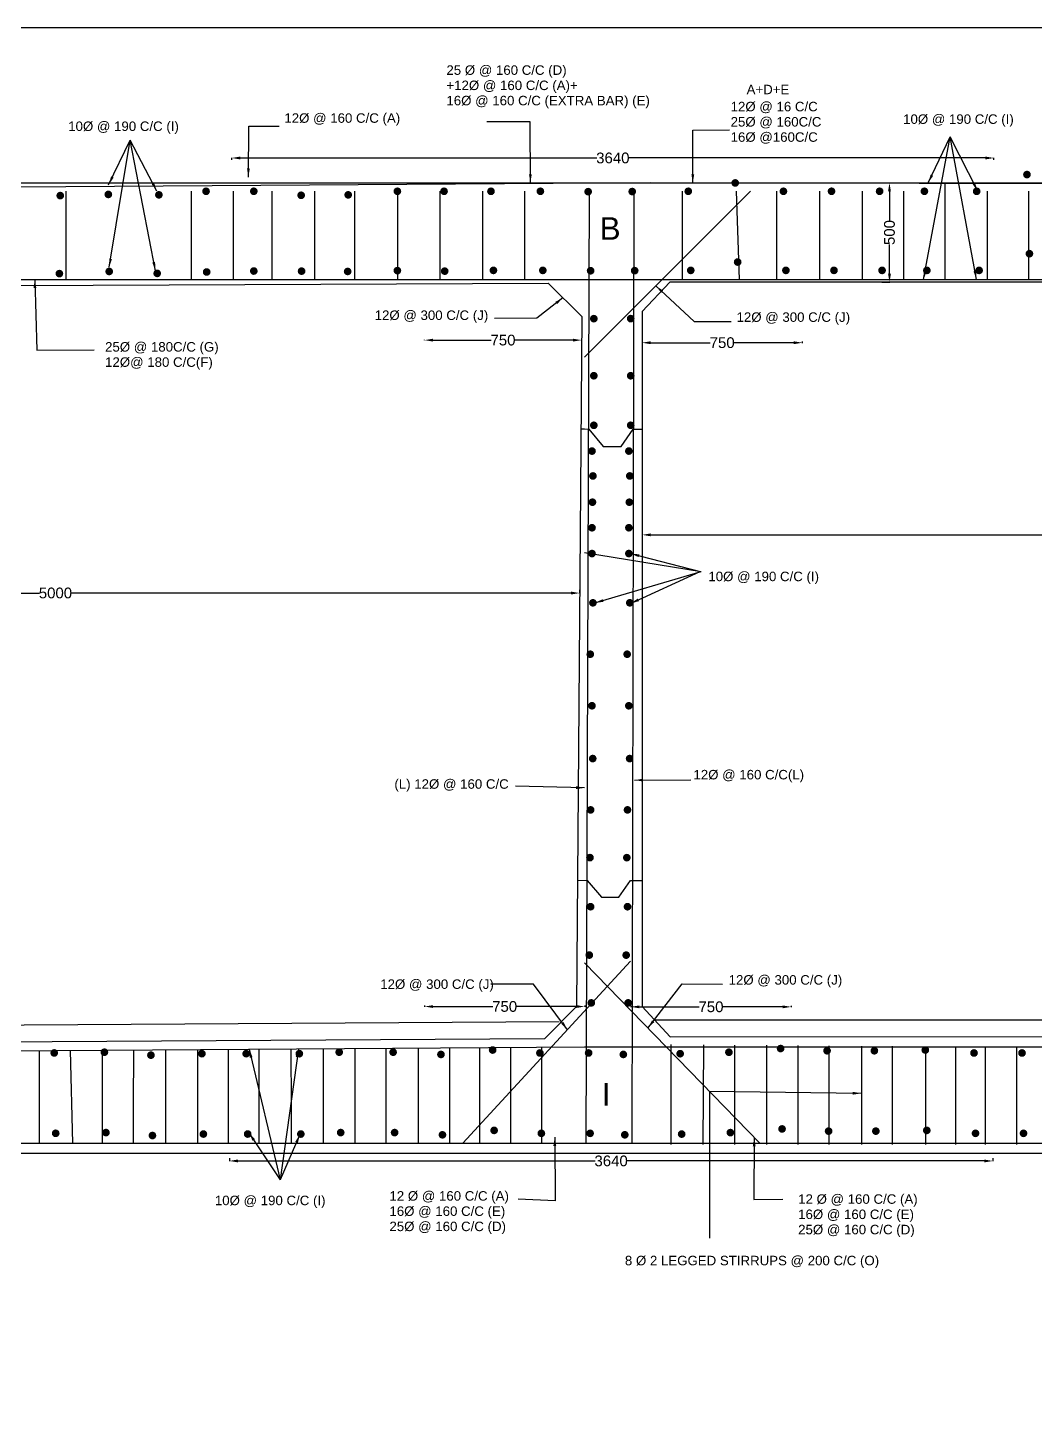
# Model space of a CAD drawing. Header units: metres. Extents: x 5124 to 2275406, y 2311 to 13259777.
# Drawn here: x 2252887 to 2257589, y 13253281 to 13259769 of the extents above; entities that cross this region are included whole.
import ezdxf

# ---------------------------------------------------------------- set-up
doc = ezdxf.new("R2010")
doc.units = ezdxf.units.M
doc.header["$MEASUREMENT"] = 0
doc.layers.add('TEXT', color=7, linetype='Continuous')
doc.styles.get("Standard").update_dxf_attribs({"font": 'arial.ttf'})
doc.dimstyles.new('ISO-25', dxfattribs={"dimtxt": 50, "dimasz": 40, "dimexe": 1.25, "dimexo": 0.625, "dimtad": 0, "dimlfac": 100, "dimtxsty": 'Standard', "dimcen": 0, "dimadec": 0, "dimazin": 0, "dimtfac": 1, "dimtmove": 0, "dimatfit": 3, "dimfxl": 1, "dimarcsym": 0})

# ---------------------------------------------------------------- blocks, each defined once
blk = doc.blocks.new('*D14')
at = {"color": 0, "lineweight": -2, "transparency": 16777216}
for p, q in [((2256873.1, 13259045.6), (2256910.2, 13259045.6)), ((2256909, 13259005.6), (2256909, 13258869.4)), ((2256909, 13258621.5), (2256909, 13258757.8)), ((2256873.1, 13258581.5), (2256910.2, 13258581.5))]:
    blk.add_line(p, q, dxfattribs=at)
at = {"color": 0, "transparency": 16777216}
for points in [[(2256902.3, 13259005.6), (2256915.7, 13259005.6), (2256909, 13259045.6)], [(2256902.3, 13258621.5), (2256915.7, 13258621.5), (2256909, 13258581.5)]]:
    blk.add_solid(points, dxfattribs=at)
at = {"layer": 'Defpoints', "color": 0, "transparency": 16777216}
for p in [(2256872.5, 13259045.6), (2256909, 13259045.6), (2256872.5, 13258581.5)]:
    blk.add_point(p, dxfattribs=at)
at = {"color": 0, "transparency": 16777216, "insert": (2256909, 13258813.6), "char_height": 50, "attachment_point": 5, "rotation": 90}
blk.add_mtext('500', dxfattribs=at)
blk = doc.blocks.new('*D18')
at = {"color": 0, "lineweight": -2, "transparency": 16777216}
for p, q in [((2253839, 13259153.1), (2253839, 13259162.8)), ((2253879, 13259161.5), (2255542.6, 13259161.5)), ((2257356.5, 13259161.5), (2255692.9, 13259161.5)), ((2257396.5, 13259153.1), (2257396.5, 13259162.8))]:
    blk.add_line(p, q, dxfattribs=at)
at = {"color": 0, "transparency": 16777216}
for points in [[(2253879, 13259168.2), (2253879, 13259154.8), (2253839, 13259161.5)], [(2257356.5, 13259168.2), (2257356.5, 13259154.8), (2257396.5, 13259161.5)]]:
    blk.add_solid(points, dxfattribs=at)
at = {"layer": 'Defpoints', "color": 0, "transparency": 16777216}
for p in [(2253839, 13259152.5), (2257396.5, 13259161.5), (2257396.5, 13259152.5)]:
    blk.add_point(p, dxfattribs=at)
at = {"color": 0, "transparency": 16777216, "insert": (2255617.8, 13259161.5), "char_height": 50, "attachment_point": 5}
blk.add_mtext('3640', dxfattribs=at)
blk = doc.blocks.new('*D27')
at = {"color": 0, "lineweight": -2, "transparency": 16777216}
for p, q in [((2253828, 13254494.4), (2253828, 13254480.2)), ((2253868, 13254481.5), (2255534.6, 13254481.5)), ((2257351.5, 13254481.5), (2255684.9, 13254481.5)), ((2257391.5, 13254494.4), (2257391.5, 13254480.2))]:
    blk.add_line(p, q, dxfattribs=at)
at = {"color": 0, "transparency": 16777216}
for points in [[(2253868, 13254488.2), (2253868, 13254474.8), (2253828, 13254481.5)], [(2257351.5, 13254488.2), (2257351.5, 13254474.8), (2257391.5, 13254481.5)]]:
    blk.add_solid(points, dxfattribs=at)
at = {"layer": 'Defpoints', "color": 0, "transparency": 16777216}
for p in [(2253828, 13254495), (2253828, 13254481.5), (2257391.5, 13254495)]:
    blk.add_point(p, dxfattribs=at)
at = {"color": 0, "transparency": 16777216, "insert": (2255609.8, 13254481.5), "char_height": 50, "attachment_point": 5}
blk.add_mtext('3640', dxfattribs=at)
blk = doc.blocks.new('*D28')
at = {"color": 0, "lineweight": -2, "transparency": 16777216}
for p, q in [((2250569.6, 13257146.9), (2250569.6, 13257130.2)), ((2250609.6, 13257131.5), (2252941, 13257131.5)), ((2255422.8, 13257131.5), (2253091.4, 13257131.5)), ((2255462.8, 13257146.3), (2255462.8, 13257130.2))]:
    blk.add_line(p, q, dxfattribs=at)
at = {"color": 0, "transparency": 16777216}
for points in [[(2250609.6, 13257138.2), (2250609.6, 13257124.8), (2250569.6, 13257131.5)], [(2255422.8, 13257138.2), (2255422.8, 13257124.8), (2255462.8, 13257131.5)]]:
    blk.add_solid(points, dxfattribs=at)
at = {"layer": 'Defpoints', "color": 0, "transparency": 16777216}
for p in [(2250569.6, 13257147.5), (2250569.6, 13257131.5), (2255462.8, 13257146.9)]:
    blk.add_point(p, dxfattribs=at)
at = {"color": 0, "transparency": 16777216, "insert": (2253016.2, 13257131.5), "char_height": 50, "attachment_point": 5}
blk.add_mtext('5000', dxfattribs=at)
blk = doc.blocks.new('*D30')
at = {"color": 0, "lineweight": -2, "transparency": 16777216}
for p, q in [((2254738.5, 13258311.6), (2254738.5, 13258312.8)), ((2254778.5, 13258311.5), (2255049.5, 13258311.5)), ((2255431.7, 13258311.5), (2255160.6, 13258311.5)), ((2255471.7, 13258311.6), (2255471.7, 13258312.8))]:
    blk.add_line(p, q, dxfattribs=at)
at = {"color": 0, "transparency": 16777216}
for points in [[(2254778.5, 13258318.2), (2254778.5, 13258304.8), (2254738.5, 13258311.5)], [(2255431.7, 13258318.2), (2255431.7, 13258304.8), (2255471.7, 13258311.5)]]:
    blk.add_solid(points, dxfattribs=at)
at = {"layer": 'Defpoints', "color": 0, "transparency": 16777216}
for p in [(2254738.5, 13258311.5), (2254738.5, 13258311), (2255471.7, 13258311)]:
    blk.add_point(p, dxfattribs=at)
at = {"color": 0, "transparency": 16777216, "insert": (2255105.1, 13258311.5), "char_height": 50, "attachment_point": 5}
blk.add_mtext('750', dxfattribs=at)
blk = doc.blocks.new('*D31')
at = {"color": 0, "lineweight": -2, "transparency": 16777216}
for p, q in [((2255754.3, 13258304.9), (2255754.3, 13258298.2)), ((2255794.3, 13258299.5), (2256072.6, 13258299.5)), ((2256462, 13258299.5), (2256183.7, 13258299.5)), ((2256502, 13258304.9), (2256502, 13258298.2))]:
    blk.add_line(p, q, dxfattribs=at)
at = {"color": 0, "transparency": 16777216}
for points in [[(2255794.3, 13258306.2), (2255794.3, 13258292.8), (2255754.3, 13258299.5)], [(2256462, 13258306.2), (2256462, 13258292.8), (2256502, 13258299.5)]]:
    blk.add_solid(points, dxfattribs=at)
at = {"layer": 'Defpoints', "color": 0, "transparency": 16777216}
for p in [(2255754.3, 13258305.5), (2255754.3, 13258299.5), (2256502, 13258305.5)]:
    blk.add_point(p, dxfattribs=at)
at = {"color": 0, "transparency": 16777216, "insert": (2256128.1, 13258299.5), "char_height": 50, "attachment_point": 5}
blk.add_mtext('750', dxfattribs=at)
blk = doc.blocks.new('*D42')
at = {"color": 0, "lineweight": -2, "transparency": 16777216}
for p, q in [((2255754.3, 13257462.4), (2255754.3, 13257401.8)), ((2260631.8, 13257462.4), (2260631.8, 13257401.8)), ((2255794.3, 13257403), (2258117.8, 13257403)), ((2260591.8, 13257403), (2258268.2, 13257403))]:
    blk.add_line(p, q, dxfattribs=at)
at = {"color": 0, "transparency": 16777216}
for points in [[(2255794.3, 13257409.7), (2255794.3, 13257396.3), (2255754.3, 13257403)], [(2260591.8, 13257409.7), (2260591.8, 13257396.3), (2260631.8, 13257403)]]:
    blk.add_solid(points, dxfattribs=at)
at = {"layer": 'Defpoints', "color": 0, "transparency": 16777216}
for p in [(2255754.3, 13257463), (2260631.8, 13257463), (2260631.8, 13257403)]:
    blk.add_point(p, dxfattribs=at)
at = {"color": 0, "transparency": 16777216, "insert": (2258193, 13257403), "char_height": 50, "attachment_point": 5}
blk.add_mtext('5000', dxfattribs=at)
blk = doc.blocks.new('*D46')
at = {"color": 0, "lineweight": -2, "transparency": 16777216}
for p, q in [((2255702.1, 13255205.9), (2255702.1, 13255199.2)), ((2255742.1, 13255200.5), (2256020.4, 13255200.5)), ((2256409.8, 13255200.5), (2256131.5, 13255200.5)), ((2256449.8, 13255205.9), (2256449.8, 13255199.2))]:
    blk.add_line(p, q, dxfattribs=at)
at = {"color": 0, "transparency": 16777216}
for points in [[(2255742.1, 13255207.2), (2255742.1, 13255193.8), (2255702.1, 13255200.5)], [(2256409.8, 13255207.2), (2256409.8, 13255193.8), (2256449.8, 13255200.5)]]:
    blk.add_solid(points, dxfattribs=at)
at = {"layer": 'Defpoints', "color": 0, "transparency": 16777216}
for p in [(2255702.1, 13255206.5), (2255702.1, 13255200.5), (2256449.8, 13255206.5)]:
    blk.add_point(p, dxfattribs=at)
at = {"color": 0, "transparency": 16777216, "insert": (2256075.9, 13255200.5), "char_height": 50, "attachment_point": 5}
blk.add_mtext('750', dxfattribs=at)
blk = doc.blocks.new('*D47')
at = {"color": 0, "lineweight": -2, "transparency": 16777216}
for p, q in [((2254739.1, 13255207.4), (2254739.1, 13255200.8)), ((2254779.1, 13255202), (2255057.4, 13255202)), ((2255446.8, 13255202), (2255168.5, 13255202)), ((2255486.8, 13255207.4), (2255486.8, 13255200.8))]:
    blk.add_line(p, q, dxfattribs=at)
at = {"color": 0, "transparency": 16777216}
for points in [[(2254779.1, 13255208.7), (2254779.1, 13255195.3), (2254739.1, 13255202)], [(2255446.8, 13255208.7), (2255446.8, 13255195.3), (2255486.8, 13255202)]]:
    blk.add_solid(points, dxfattribs=at)
at = {"layer": 'Defpoints', "color": 0, "transparency": 16777216}
for p in [(2254739.1, 13255208), (2254739.1, 13255202), (2255486.8, 13255208)]:
    blk.add_point(p, dxfattribs=at)
at = {"color": 0, "transparency": 16777216, "insert": (2255112.9, 13255202), "char_height": 50, "attachment_point": 5}
blk.add_mtext('750', dxfattribs=at)

msp = doc.modelspace()

# ---------------------------------------------------------------- hatches: boundary and pattern name
h = msp.add_hatch(color=256)
edge = h.paths.add_edge_path()
edge.add_arc((2256188.90838, 13259045.01665), 18.02776, 0, 360)
h = msp.add_hatch(color=256)
edge = h.paths.add_edge_path()
edge.add_arc((2257550.64388, 13259084.11693), 18.02776, 0, 360)
h = msp.add_hatch(color=256)
edge = h.paths.add_edge_path()
edge.add_arc((2253038.5, 13258986), 18.02776, 0, 360)
h = msp.add_hatch(color=256)
edge = h.paths.add_edge_path()
edge.add_arc((2253263, 13258991.5), 18.02776, 0, 360)
h = msp.add_hatch(color=256)
edge = h.paths.add_edge_path()
edge.add_arc((2253499, 13258989.5), 18.02776, 0, 360)
h = msp.add_hatch(color=256)
edge = h.paths.add_edge_path()
edge.add_arc((2253719, 13259006.11693), 18.02776, 0, 360)
h = msp.add_hatch(color=256)
edge = h.paths.add_edge_path()
edge.add_arc((2253942, 13259006.11693), 18.02776, 0, 360)
h = msp.add_hatch(color=256)
edge = h.paths.add_edge_path()
edge.add_arc((2254163, 13258987.5), 18.02776, 0, 360)
h = msp.add_hatch(color=256)
edge = h.paths.add_edge_path()
edge.add_arc((2254382.5, 13258989.5), 18.02776, 0, 360)
h = msp.add_hatch(color=256)
edge = h.paths.add_edge_path()
edge.add_arc((2254612.1708, 13259006.11693), 18.02776, 0, 360)
h = msp.add_hatch(color=256)
edge = h.paths.add_edge_path()
edge.add_arc((2254830, 13259006.11693), 18.02776, 0, 360)
h = msp.add_hatch(color=256)
edge = h.paths.add_edge_path()
edge.add_arc((2255049, 13259006.11693), 18.02776, 0, 360)
h = msp.add_hatch(color=256)
edge = h.paths.add_edge_path()
edge.add_arc((2255279.5, 13259006.11693), 18.02776, 0, 360)
h = msp.add_hatch(color=256)
edge = h.paths.add_edge_path()
edge.add_arc((2255502.54759, 13259004.43232), 18.02776, 0, 360)
h = msp.add_hatch(color=256)
edge = h.paths.add_edge_path()
edge.add_arc((2255708.26775, 13259004.85547), 18.02776, 0, 360)
h = msp.add_hatch(color=256)
edge = h.paths.add_edge_path()
edge.add_arc((2255970, 13259006.11693), 18.02776, 0, 360)
h = msp.add_hatch(color=256)
edge = h.paths.add_edge_path()
edge.add_arc((2256414, 13259006.11693), 18.02776, 0, 360)
h = msp.add_hatch(color=256)
edge = h.paths.add_edge_path()
edge.add_arc((2256638.5, 13259006.11693), 18.02776, 0, 360)
h = msp.add_hatch(color=256)
edge = h.paths.add_edge_path()
edge.add_arc((2256863, 13259006.11693), 18.02776, 0, 360)
h = msp.add_hatch(color=256)
edge = h.paths.add_edge_path()
edge.add_arc((2257072, 13259006.11693), 18.02776, 0, 360)
h = msp.add_hatch(color=256)
edge = h.paths.add_edge_path()
edge.add_arc((2257316, 13259006.11693), 18.02776, 0, 360)
h = msp.add_hatch(color=256)
edge = h.paths.add_edge_path()
edge.add_arc((2257562.14388, 13258715), 18.02776, 0, 360)
h = msp.add_hatch(color=256)
edge = h.paths.add_edge_path()
edge.add_arc((2256200.40838, 13258675.89972), 18.02776, 0, 360)
h = msp.add_hatch(color=256)
edge = h.paths.add_edge_path()
edge.add_arc((2253034.5, 13258622), 18.02776, 0, 360)
h = msp.add_hatch(color=256)
edge = h.paths.add_edge_path()
edge.add_arc((2253267, 13258632), 18.02776, 0, 360)
h = msp.add_hatch(color=256)
edge = h.paths.add_edge_path()
edge.add_arc((2253491, 13258623), 18.02776, 0, 360)
h = msp.add_hatch(color=256)
edge = h.paths.add_edge_path()
edge.add_arc((2253722, 13258629.5), 18.02776, 0, 360)
h = msp.add_hatch(color=256)
edge = h.paths.add_edge_path()
edge.add_arc((2253942, 13258634), 18.02776, 0, 360)
h = msp.add_hatch(color=256)
edge = h.paths.add_edge_path()
edge.add_arc((2254165, 13258633.5), 18.02776, 0, 360)
h = msp.add_hatch(color=256)
edge = h.paths.add_edge_path()
edge.add_arc((2254380, 13258632), 18.02776, 0, 360)
h = msp.add_hatch(color=256)
edge = h.paths.add_edge_path()
edge.add_arc((2254612.1708, 13258636), 18.02776, 0, 360)
h = msp.add_hatch(color=256)
edge = h.paths.add_edge_path()
edge.add_arc((2254833, 13258633.5), 18.02776, 0, 360)
h = msp.add_hatch(color=256)
edge = h.paths.add_edge_path()
edge.add_arc((2255060.5, 13258637), 18.02776, 0, 360)
h = msp.add_hatch(color=256)
edge = h.paths.add_edge_path()
edge.add_arc((2255291, 13258637), 18.02776, 0, 360)
h = msp.add_hatch(color=256)
edge = h.paths.add_edge_path()
edge.add_arc((2255514.04759, 13258635.31539), 18.02776, 0, 360)
h = msp.add_hatch(color=256)
edge = h.paths.add_edge_path()
edge.add_arc((2255719.76775, 13258635.73854), 18.02776, 0, 360)
h = msp.add_hatch(color=256)
edge = h.paths.add_edge_path()
edge.add_arc((2255981.5, 13258637), 18.02776, 0, 360)
h = msp.add_hatch(color=256)
edge = h.paths.add_edge_path()
edge.add_arc((2256425.5, 13258637), 18.02776, 0, 360)
h = msp.add_hatch(color=256)
edge = h.paths.add_edge_path()
edge.add_arc((2256650, 13258637), 18.02776, 0, 360)
h = msp.add_hatch(color=256)
edge = h.paths.add_edge_path()
edge.add_arc((2256874.5, 13258637), 18.02776, 0, 360)
h = msp.add_hatch(color=256)
edge = h.paths.add_edge_path()
edge.add_arc((2257083.5, 13258637), 18.02776, 0, 360)
h = msp.add_hatch(color=256)
edge = h.paths.add_edge_path()
edge.add_arc((2257327.5, 13258637), 18.02776, 0, 360)
h = msp.add_hatch(color=256)
edge = h.paths.add_edge_path()
edge.add_arc((2255529.10944, 13258411.83911), 18.02776, 0, 360)
h = msp.add_hatch(color=256)
edge = h.paths.add_edge_path()
edge.add_arc((2255701.24982, 13258411.83911), 18.02776, 0, 360)
h = msp.add_hatch(color=256)
edge = h.paths.add_edge_path()
edge.add_arc((2255529.10944, 13258145.38672), 18.02776, 0, 360)
h = msp.add_hatch(color=256)
edge = h.paths.add_edge_path()
edge.add_arc((2255701.24982, 13258145.38672), 18.02776, 0, 360)
h = msp.add_hatch(color=256)
edge = h.paths.add_edge_path()
edge.add_arc((2255529.09077, 13257914.23203), 18.02776, 0, 360)
h = msp.add_hatch(color=256)
edge = h.paths.add_edge_path()
edge.add_arc((2255701.23115, 13257914.23203), 18.02776, 0, 360)
h = msp.add_hatch(color=256)
edge = h.paths.add_edge_path()
edge.add_arc((2255520.48362, 13257793.89857), 18.02776, 0, 360)
h = msp.add_hatch(color=256)
edge = h.paths.add_edge_path()
edge.add_arc((2255692.624, 13257793.89857), 18.02776, 0, 360)
h = msp.add_hatch(color=256)
edge = h.paths.add_edge_path()
edge.add_arc((2255524.78853, 13257677.86301), 18.02776, 0, 360)
h = msp.add_hatch(color=256)
edge = h.paths.add_edge_path()
edge.add_arc((2255696.92891, 13257677.86301), 18.02776, 0, 360)
h = msp.add_hatch(color=256)
edge = h.paths.add_edge_path()
edge.add_arc((2255522.63608, 13257555.3806), 18.02776, 0, 360)
h = msp.add_hatch(color=256)
edge = h.paths.add_edge_path()
edge.add_arc((2255694.77645, 13257555.3806), 18.02776, 0, 360)
h = msp.add_hatch(color=256)
edge = h.paths.add_edge_path()
edge.add_arc((2255520.50496, 13257436.12887), 18.02776, 0, 360)
h = msp.add_hatch(color=256)
edge = h.paths.add_edge_path()
edge.add_arc((2255692.64534, 13257436.12887), 18.02776, 0, 360)
h = msp.add_hatch(color=256)
edge = h.paths.add_edge_path()
edge.add_arc((2255520.50496, 13257315.79637), 18.02776, 0, 360)
h = msp.add_hatch(color=256)
edge = h.paths.add_edge_path()
edge.add_arc((2255692.64534, 13257315.79637), 18.02776, 0, 360)
h = msp.add_hatch(color=256)
edge = h.paths.add_edge_path()
edge.add_arc((2255524.8072, 13257085.87421), 18.02776, 0, 360)
h = msp.add_hatch(color=256)
edge = h.paths.add_edge_path()
edge.add_arc((2255696.94758, 13257085.87421), 18.02776, 0, 360)
h = msp.add_hatch(color=256)
edge = h.paths.add_edge_path()
edge.add_arc((2255512.56995, 13256846.09664), 18.02776, 0, 360)
h = msp.add_hatch(color=256)
edge = h.paths.add_edge_path()
edge.add_arc((2255684.71033, 13256846.09664), 18.02776, 0, 360)
h = msp.add_hatch(color=256)
edge = h.paths.add_edge_path()
edge.add_arc((2255520.21956, 13256605.47709), 18.02776, 0, 360)
h = msp.add_hatch(color=256)
edge = h.paths.add_edge_path()
edge.add_arc((2255692.35994, 13256605.47709), 18.02776, 0, 360)
h = msp.add_hatch(color=256)
edge = h.paths.add_edge_path()
edge.add_arc((2255524.04437, 13256359.12894), 18.02776, 0, 360)
h = msp.add_hatch(color=256)
edge = h.paths.add_edge_path()
edge.add_arc((2255696.18475, 13256359.12894), 18.02776, 0, 360)
h = msp.add_hatch(color=256)
edge = h.paths.add_edge_path()
edge.add_arc((2255514.03692, 13256119.70035), 18.02776, 0, 360)
h = msp.add_hatch(color=256)
edge = h.paths.add_edge_path()
edge.add_arc((2255686.1773, 13256119.70035), 18.02776, 0, 360)
h = msp.add_hatch(color=256)
edge = h.paths.add_edge_path()
edge.add_arc((2255510.97761, 13255896.84565), 18.02776, 0, 360)
h = msp.add_hatch(color=256)
edge = h.paths.add_edge_path()
edge.add_arc((2255683.11799, 13255896.84565), 18.02776, 0, 360)
h = msp.add_hatch(color=256)
edge = h.paths.add_edge_path()
edge.add_arc((2255514.03692, 13255667.88534), 18.02776, 0, 360)
h = msp.add_hatch(color=256)
edge = h.paths.add_edge_path()
edge.add_arc((2255686.1773, 13255667.88534), 18.02776, 0, 360)
h = msp.add_hatch(color=256)
edge = h.paths.add_edge_path()
edge.add_arc((2255507.92097, 13255441.97879), 18.02776, 0, 360)
h = msp.add_hatch(color=256)
edge = h.paths.add_edge_path()
edge.add_arc((2255680.06134, 13255441.97879), 18.02776, 0, 360)
h = msp.add_hatch(color=256)
edge = h.paths.add_edge_path()
edge.add_arc((2255517.09357, 13255219.12409), 18.02776, 0, 360)
h = msp.add_hatch(color=256)
edge = h.paths.add_edge_path()
edge.add_arc((2255689.23395, 13255219.12409), 18.02776, 0, 360)
h = msp.add_hatch(color=256)
edge = h.paths.add_edge_path()
edge.add_arc((2253010.38744, 13254985.49921), 18.02776, 0, 360)
h = msp.add_hatch(color=256)
edge = h.paths.add_edge_path()
edge.add_arc((2253244.72763, 13254988.94063), 18.02776, 0, 360)
h = msp.add_hatch(color=256)
edge = h.paths.add_edge_path()
edge.add_arc((2253461.83751, 13254975.17401), 18.02776, 0, 360)
h = msp.add_hatch(color=256)
edge = h.paths.add_edge_path()
edge.add_arc((2253699.62377, 13254982.0578), 18.02776, 0, 360)
h = msp.add_hatch(color=256)
edge = h.paths.add_edge_path()
edge.add_arc((2253906.39547, 13254982.0578), 18.02776, 0, 360)
h = msp.add_hatch(color=256)
edge = h.paths.add_edge_path()
edge.add_arc((2254154.5199, 13254982.0578), 18.02776, 0, 360)
h = msp.add_hatch(color=256)
edge = h.paths.add_edge_path()
edge.add_arc((2254340.61523, 13254988.94063), 18.02776, 0, 360)
h = msp.add_hatch(color=256)
edge = h.paths.add_edge_path()
edge.add_arc((2254592.18573, 13254988.94063), 18.02776, 0, 360)
h = msp.add_hatch(color=256)
edge = h.paths.add_edge_path()
edge.add_arc((2254815.46759, 13254978.48395), 18.02776, 0, 360)
h = msp.add_hatch(color=256)
edge = h.paths.add_edge_path()
edge.add_arc((2255056.6999, 13254999.13243), 18.02776, 0, 360)
h = msp.add_hatch(color=256)
edge = h.paths.add_edge_path()
edge.add_arc((2255277.25584, 13254985.36678), 18.02776, 0, 360)
h = msp.add_hatch(color=256)
edge = h.paths.add_edge_path()
edge.add_arc((2255504.70391, 13254985.36678), 18.02776, 0, 360)
h = msp.add_hatch(color=256)
edge = h.paths.add_edge_path()
edge.add_arc((2255666.67414, 13254978.48395), 18.02776, 0, 360)
h = msp.add_hatch(color=256)
edge = h.paths.add_edge_path()
edge.add_arc((2255932.02889, 13254981.92536), 18.02776, 0, 360)
h = msp.add_hatch(color=256)
edge = h.paths.add_edge_path()
edge.add_arc((2256159.47696, 13254988.80819), 18.02776, 0, 360)
h = msp.add_hatch(color=256)
edge = h.paths.add_edge_path()
edge.add_arc((2256400.71194, 13255006.01526), 18.02776, 0, 360)
h = msp.add_hatch(color=256)
edge = h.paths.add_edge_path()
edge.add_arc((2256617.82182, 13254995.69102), 18.02776, 0, 360)
h = msp.add_hatch(color=256)
edge = h.paths.add_edge_path()
edge.add_arc((2256838.37777, 13254995.69102), 18.02776, 0, 360)
h = msp.add_hatch(color=256)
edge = h.paths.add_edge_path()
edge.add_arc((2257076.16402, 13254999.13243), 18.02776, 0, 360)
h = msp.add_hatch(color=256)
edge = h.paths.add_edge_path()
edge.add_arc((2257303.61209, 13254985.36678), 18.02776, 0, 360)
h = msp.add_hatch(color=256)
edge = h.paths.add_edge_path()
edge.add_arc((2257527.61409, 13254985.36678), 18.02776, 0, 360)
h = msp.add_hatch(color=256)
edge = h.paths.add_edge_path()
edge.add_arc((2256407.71194, 13254631.01526), 18.02776, 0, 360)
h = msp.add_hatch(color=256)
edge = h.paths.add_edge_path()
edge.add_arc((2253017.38744, 13254610.49921), 18.02776, 0, 360)
h = msp.add_hatch(color=256)
edge = h.paths.add_edge_path()
edge.add_arc((2253251.72763, 13254613.94063), 18.02776, 0, 360)
h = msp.add_hatch(color=256)
edge = h.paths.add_edge_path()
edge.add_arc((2253468.83751, 13254600.17401), 18.02776, 0, 360)
h = msp.add_hatch(color=256)
edge = h.paths.add_edge_path()
edge.add_arc((2253706.62377, 13254607.0578), 18.02776, 0, 360)
h = msp.add_hatch(color=256)
edge = h.paths.add_edge_path()
edge.add_arc((2253913.39547, 13254607.0578), 18.02776, 0, 360)
h = msp.add_hatch(color=256)
edge = h.paths.add_edge_path()
edge.add_arc((2254161.5199, 13254607.0578), 18.02776, 0, 360)
h = msp.add_hatch(color=256)
edge = h.paths.add_edge_path()
edge.add_arc((2254347.61523, 13254613.94063), 18.02776, 0, 360)
h = msp.add_hatch(color=256)
edge = h.paths.add_edge_path()
edge.add_arc((2254599.18573, 13254613.94063), 18.02776, 0, 360)
h = msp.add_hatch(color=256)
edge = h.paths.add_edge_path()
edge.add_arc((2254822.46759, 13254603.48395), 18.02776, 0, 360)
h = msp.add_hatch(color=256)
edge = h.paths.add_edge_path()
edge.add_arc((2255063.6999, 13254624.13243), 18.02776, 0, 360)
h = msp.add_hatch(color=256)
edge = h.paths.add_edge_path()
edge.add_arc((2255284.25584, 13254610.36678), 18.02776, 0, 360)
h = msp.add_hatch(color=256)
edge = h.paths.add_edge_path()
edge.add_arc((2255511.70391, 13254610.36678), 18.02776, 0, 360)
h = msp.add_hatch(color=256)
edge = h.paths.add_edge_path()
edge.add_arc((2255673.67414, 13254603.48395), 18.02776, 0, 360)
h = msp.add_hatch(color=256)
edge = h.paths.add_edge_path()
edge.add_arc((2255939.02889, 13254606.92536), 18.02776, 0, 360)
h = msp.add_hatch(color=256)
edge = h.paths.add_edge_path()
edge.add_arc((2256166.47696, 13254613.80819), 18.02776, 0, 360)
h = msp.add_hatch(color=256)
edge = h.paths.add_edge_path()
edge.add_arc((2256624.82182, 13254620.69102), 18.02776, 0, 360)
h = msp.add_hatch(color=256)
edge = h.paths.add_edge_path()
edge.add_arc((2256845.37777, 13254620.69102), 18.02776, 0, 360)
h = msp.add_hatch(color=256)
edge = h.paths.add_edge_path()
edge.add_arc((2257083.16402, 13254624.13243), 18.02776, 0, 360)
h = msp.add_hatch(color=256)
edge = h.paths.add_edge_path()
edge.add_arc((2257310.61209, 13254610.36678), 18.02776, 0, 360)
h = msp.add_hatch(color=256)
edge = h.paths.add_edge_path()
edge.add_arc((2257534.61409, 13254610.36678), 18.02776, 0, 360)

# ---------------------------------------------------------------- linework, layer by layer
for points in [[(2250068.62736, 13259045.63738), (2250062.01784, 13259045.63738), (2271509.41365, 13259045.63738), (2271509.41365, 13254516.6813), (2250071.46515, 13254516.6813), (2250065.3226, 13259045.63738)], [(2255793.69469, 13259045.63738), (2250106.56027, 13259006.11693), (2250106.56027, 13254563.81577), (2271459.2675, 13254563.81577), (2271466.73913, 13258594.53868)], [(2250112.66689, 13258594.53868), (2271466.73913, 13258594.53868), (2271466.73913, 13259006.11693), (2255793.69469, 13259045.63738)], [(2253064.932, 13259006.11693), (2253064.932, 13258594.53868)], [(2253649.33588, 13259006.11693), (2253649.33588, 13258594.53868)], [(2253845.86139, 13259006.11693), (2253845.86139, 13258594.53868)], [(2254025.3602, 13259006.11693), (2254025.3602, 13258594.53868)], [(2254225.04679, 13259006.11693), (2254225.04679, 13258594.53868)], [(2254412.3046, 13259006.11693), (2254412.3046, 13258594.53868)], [(2254612.1708, 13259006.11693), (2254612.1708, 13258594.53868)], [(2254809.95356, 13259006.11693), (2254809.95356, 13258594.53868)], [(2255009.35278, 13259006.11693), (2255009.35278, 13258594.53868)], [(2255205.87829, 13259006.11693), (2255205.87829, 13258594.53868)], [(2255485.99271, 13258232.5749), (2256261, 13259006.11693)], [(2255489.44115, 13258992.83226), (2255489.44115, 13258992.83226)], [(2255493, 13254563.81577), (2255509.5, 13259006.11693)], [(2255715, 13259006.11693), (2255706.5, 13254563.81577)], [(2255940.79248, 13259006.11693), (2255940.79248, 13258594.53868)], [(2256192.63681, 13259006.11693), (2256206.68205, 13258594.53868)], [(2256382.33728, 13259006.11693), (2256382.33728, 13258594.53868)], [(2256582.38308, 13259006.11693), (2256582.38308, 13258594.53868)], [(2256781.92599, 13259006.11693), (2256781.92599, 13258594.53868)], [(2256974.42831, 13259006.11693), (2256974.42831, 13258594.53868)], [(2257166.93064, 13259045.63738), (2257166.93064, 13258594.53868)], [(2257364.56971, 13259006.11693), (2257364.56971, 13258594.53868)], [(2257557.14388, 13259006.11693), (2257557.14388, 13258594.53868)], [(2250579, 13258413), (2250714.5, 13258557), (2255316, 13258578), (2255472.5, 13258422.5), (2255448, 13255203), (2255299.5, 13255052), (2250702, 13255024), (2250555, 13255170), (2250579, 13258413)], [(2260486.49119, 13255062.89011), (2260631.82883, 13255212.96629), (2260631.82883, 13258460.47372), (2260507.79253, 13258581.51506), (2255883.49798, 13258581.51506), (2255754.25309, 13258445.02812), (2255754.25309, 13255202.5532), (2255886.08431, 13255060.39561), (2260486.49119, 13255062.89011)], [(2255468.50092, 13257896.98858), (2255485.99271, 13257896.98858)], [(2255485.99271, 13257896.98858), (2255505.38011, 13257896.91657), (2255572.5, 13257815.5), (2255656, 13257815)], [(2255656, 13257815), (2255712.87492, 13257895.5012), (2255754.25309, 13257895.5012)], [(2255452.4747, 13255791.01161), (2255497.55754, 13255790.84416), (2255565, 13255712), (2255646.5, 13255712), (2255700.90994, 13255790), (2255754.25309, 13255790)], [(2255700.90994, 13255413.30957), (2254917.86119, 13254563.81577)], [(2256303.27446, 13254563.81577), (2255485.99271, 13255406.14513)], [(2255367.19872, 13255131.00013), (2250622.11289, 13255101.14157)], [(2260559.16001, 13255137.9282), (2255813.27931, 13255138.90344)], [(2250106.56027, 13254976.46724), (2255485.99271, 13255014.76944)], [(2252939.64438, 13254996.63914), (2252939.55113, 13254736.89182), (2252939.55113, 13254563.81577)], [(2253085.33933, 13254997.6765), (2253085.33933, 13254997.6765), (2253095.05199, 13254563.81577)], [(2253233.58957, 13254998.73206), (2253233.54481, 13254736.89182), (2253233.54481, 13254563.81577)], [(2253379.69338, 13254999.77234), (2253379.67272, 13254736.89182), (2253379.67272, 13254563.81577)], [(2253530.10703, 13255000.8433), (2253530.11119, 13254736.89182), (2253530.11119, 13254563.81577)], [(2253678.86858, 13255001.9025), (2253678.89727, 13254736.89182), (2253678.89727, 13254563.81577)], [(2253822.06325, 13255002.92206), (2253822.11555, 13254736.89182), (2253822.11555, 13254563.81577)], [(2253966.08396, 13255003.94751), (2253966.16003, 13254736.89182), (2253966.16003, 13254563.81577)], [(2254115.49199, 13255005.01131), (2254115.5927, 13254736.89182), (2254115.5927, 13254563.81577)], [(2254265.22325, 13255006.07742), (2254265.34866, 13254736.89182), (2254265.34866, 13254563.81577)], [(2254412.83854, 13255007.12845), (2254413.73961, 13254736.89182), (2254413.73961, 13254563.81577)], [(2254557.57453, 13255008.15899), (2254557.74816, 13254736.89182), (2254557.74816, 13254563.81577)], [(2254709.46072, 13255009.24044), (2254709.6594, 13254736.89182), (2254709.6594, 13254563.81577)], [(2254854.98988, 13255010.27662), (2254855.21257, 13254736.89182), (2254855.21257, 13254563.81577)], [(2254995.61296, 13255011.27788), (2254995.59307, 13254736.89182), (2254995.59307, 13254563.81577)], [(2255140.58153, 13255012.31007), (2255140.5715, 13254736.89182), (2255140.5715, 13254563.81577)], [(2255285.24416, 13255013.34009), (2255285.53782, 13254736.89182), (2255285.53782, 13254563.81577)], [(2255485.99271, 13255014.76944), (2260680.68182, 13255014.76944)], [(2255888.31728, 13255024.72025), (2255888.31728, 13254558.97529)], [(2256039.46648, 13254558.97529), (2256042.91524, 13255023.52897)], [(2256185.62102, 13255022.42933), (2256185.62102, 13254558.97529)], [(2256335.08607, 13255021.27761), (2256334.83382, 13254753.33812), (2256334.83382, 13254558.97529)], [(2256481.49265, 13255020.14945), (2256481.2491, 13254753.33812), (2256481.2491, 13254558.97529)], [(2256626.35471, 13255019.03319), (2256626.11976, 13254753.33812), (2256626.11976, 13254558.97529)], [(2256777.86182, 13255017.86573), (2256777.63587, 13254753.33812), (2256777.63587, 13254558.97529)], [(2256921.17936, 13255016.76137), (2256920.96191, 13254753.33812), (2256920.96191, 13254558.97529)], [(2257076.70942, 13255015.56291), (2257076.50121, 13254753.33812), (2257076.50121, 13254558.97529)], [(2257217.00974, 13255014.4818), (2257216.80986, 13254753.33812), (2257216.80986, 13254558.97529)], [(2257355.51411, 13255014.76944), (2257355.32245, 13254753.33812), (2257355.32245, 13254558.97529)], [(2257501.9207, 13255014.76944), (2257501.73773, 13254753.33812), (2257501.73773, 13254558.97529)]]:
    msp.add_lwpolyline(points)
at = {"layer": 'TEXT'}
msp.add_lwpolyline([(2275406.27364, 13259768.93491), (2248743.70021, 13259768.93491), (2248743.70021, 13246793.52053), (2275406.27364, 13246793.52053)], close=True, dxfattribs=at)

# ---------------------------------------------------------------- texts
for s, height, p in [('25 Ø @ 160 C/C (D)', 44.2751593, (2254841.0355, 13259549.49185)), ('+12Ø @ 160 C/C (A)+', 44.2751593, (2254841.0355, 13259478.3677)), ('16Ø @ 160 C/C (EXTRA BAR) (E)', 44.2751593, (2254841.0355, 13259407.24356)), ('A+D+E', 44.275159, (2256242.13465, 13259458.86902)), ('12Ø @ 16 C/C', 44.2751593, (2256167.59904, 13259379.30197)), ('10Ø @ 190 C/C (I)', 44.2751593, (2253075.70315, 13259287.51317)), ('12Ø @ 160 C/C (A)', 44.2751593, (2254084.67061, 13259325.69353)), ('25Ø @ 160C/C', 44.2751593, (2256167.59904, 13259308.17783)), ('10Ø @ 190 C/C (I)', 44.2751593, (2256972.70605, 13259320.72121)), ('16Ø @160C/C', 44.2751593, (2256167.59904, 13259237.05368)), ('B', 105.25299, (2255555.94655, 13258779.91494)), ('12Ø @ 300 C/C (J)', 44.2751593, (2254506.12863, 13258405.7057)), ('12Ø @ 300 C/C (J)', 44.2751593, (2256195.0698, 13258396.85472)), ('25Ø @ 180C/C (G)', 44.2751593, (2253247.83791, 13258258.10897)), ('12Ø@ 180 C/C(F)', 44.2751593, (2253247.83791, 13258186.98482)), ('10Ø @ 190 C/C (I)', 44.2751593, (2256063.63947, 13257186.86592)), ('12Ø @ 160 C/C(L)', 44.2751593, (2255994.00909, 13256261.8951)), ('(L) 12Ø @ 160 C/C', 44.2751593, (2254598.17127, 13256218.26733)), ('12Ø @ 300 C/C (J)', 44.2751593, (2254532.13071, 13255284.29349)), ('12Ø @ 300 C/C (J)', 44.2751593, (2256158.25696, 13255304.31261)), ('I', 105.25299, (2255565.6528, 13254740.12862)), ('10Ø @ 190 C/C (I)', 44.2751593, (2253760.21463, 13254275.1472)), ('12 Ø @ 160 C/C (A)', 44.2751593, (2254575.05093, 13254296.31124)), ('12 Ø @ 160 C/C (A)', 44.2751593, (2256482.76892, 13254281.55944)), ('16Ø @ 160 C/C (E)', 44.2751593, (2254575.05093, 13254225.18709)), ('16Ø @ 160 C/C (E)', 44.2751593, (2256482.76892, 13254210.43529)), ('25Ø @ 160 C/C (D)', 44.2751593, (2254575.05093, 13254154.06294)), ('25Ø @ 160 C/C (D)', 44.2751593, (2256482.76892, 13254139.31114)), ('8 Ø 2 LEGGED STIRRUPS @ 200 C/C (O)', 44.2751593, (2255674.08857, 13253994.68191))]:
    msp.add_text(s, height=height, dxfattribs=at).set_placement(p)

# ---------------------------------------------------------------- dimensions: what is measured, and where the dimension line sits
for base, p1, p2, text, picture, middle in [((2257396.5, 13259161.5), (2253839, 13259152.5), (2257396.5, 13259152.5), '3640', '*D18', (2255617.75, 13259161.5)), ((2254738.5, 13258311.5), (2255471.65163, 13258311.01787), (2254738.5, 13258311.01787), '750', '*D30', (2255105.07582, 13258311.5)), ((2255754.25309, 13258299.5), (2256502, 13258305.5), (2255754.25309, 13258305.5), '750', '*D31', (2256128.12654, 13258299.5)), ((2260631.82883, 13257403), (2255754.25309, 13257463), (2260631.82883, 13257463), '5000', '*D42', (2258193.04096, 13257403)), ((2250569.63451, 13257131.5), (2255462.79272, 13257146.88362), (2250569.63451, 13257147.4879), '5000', '*D28', (2253016.21361, 13257131.5)), ((2254739.05611, 13255202), (2255486.80303, 13255208), (2254739.05611, 13255208), '750', '*D47', (2255112.92957, 13255202)), ((2255702.05611, 13255200.5), (2256449.80303, 13255206.5), (2255702.05611, 13255206.5), '750', '*D46', (2256075.92957, 13255200.5)), ((2253828, 13254481.5), (2257391.5, 13254495), (2253828, 13254495), '3640', '*D27', (2255609.75, 13254481.5))]:
    dim = msp.add_linear_dim(base=base, p1=p1, p2=p2, text=text, dimstyle='ISO-25')
    dim.commit()
    dim.dimension.update_dxf_attribs({"geometry": picture, "text_midpoint": middle})
dim = msp.add_linear_dim(base=(2256909, 13259045.63738), p1=(2256872.5, 13258581.51506), p2=(2256872.5, 13259045.63738), angle=90, text='500', dimstyle='ISO-25')
dim.commit()
dim.dimension.update_dxf_attribs({"geometry": '*D14', "text_midpoint": (2256909, 13258813.57622)})

# ---------------------------------------------------------------- leaders
for points in [[(2255233, 13259045.63738), (2255232, 13259329.5), (2255029, 13259329.5)], [(2253916.5, 13259072.5), (2253919, 13259309.5), (2254061, 13259309.5)], [(2255991, 13259045.63738), (2255991, 13259291.5), (2256163, 13259292.5)], [(2257068.5, 13258594.53868), (2257192, 13259260.5)], [(2257090, 13259045.63738), (2257192, 13259260.5)], [(2257315, 13258594.53868), (2257192, 13259260.5)], [(2257321, 13259006.11693), (2257192, 13259260.5)], [(2253264.5, 13259036.5), (2253364.5, 13259245)], [(2253267, 13258651.5), (2253364.5, 13259245)], [(2253482.5, 13258635.5), (2253364.5, 13259245)], [(2253490, 13259006.11693), (2253364.5, 13259245)], [(2252919.5, 13258594.53868), (2252928.5, 13258265.5), (2253197.5, 13258266.5)], [(2255818.77749, 13258564.73051), (2255998, 13258399), (2256170.5, 13258399)], [(2255384.97206, 13258509.46866), (2255263, 13258414), (2255066, 13258412.5)], [(2255485.99271, 13257320.5), (2256029.5, 13257231.5)], [(2255700.90994, 13257315.5), (2256024.79005, 13257232.27126)], [(2255534, 13257085.5), (2256029.5, 13257231.5)], [(2255700.90994, 13257083), (2256024.79005, 13257232.27126)], [(2255485.99271, 13256222.5), (2255163, 13256231)], [(2255719, 13256258.5), (2255981.5, 13256260)], [(2255406.15542, 13255093.54387), (2255247.5, 13255306), (2255048, 13255306)], [(2255781.36505, 13255101.72038), (2255942, 13255308.5), (2256129, 13255306)], [(2253920.45641, 13255003.62263), (2254064.5, 13254394)], [(2254149.93765, 13255005.25657), (2254064.5, 13254394)], [(2256777.67316, 13254796.99216), (2256069.3849, 13254804.87345), (2256069, 13254120.5)], [(2253919.5, 13254612.5), (2254064.5, 13254394)], [(2254157.5, 13254605), (2254064.5, 13254394)], [(2255346.5, 13254592), (2255348, 13254295), (2255176.5, 13254304)], [(2256277.68256, 13254590.192), (2256276.5, 13254302), (2256411, 13254302.5)]]:
    msp.add_leader(points, dimstyle='ISO-25', override={"dimgap": 0.625, "dimtad": 0})

doc.saveas('drawing.dxf')
